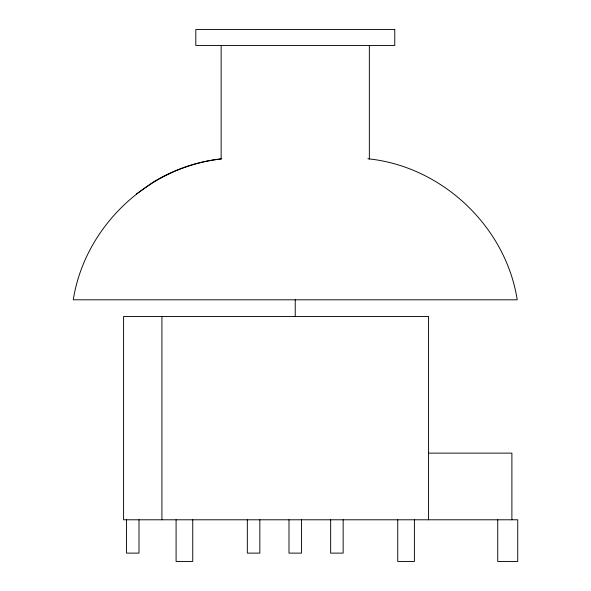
<?xml version="1.0" encoding="UTF-8"?>
<svg xmlns="http://www.w3.org/2000/svg" width="591" height="591" viewBox="0 0 591 591"><rect width="100%" height="100%" fill="white"/><g stroke="black" fill="none" stroke-linecap="round" stroke-linejoin="round"><path stroke-width="0.89" d="M136.373 194.077L153.187 182.109A168.369 167.622 -90 0 1 221.536 158.772M428.571 453.127L511.895 453.127L511.895 519.784M367.89 158.772C441.773 166.189 505.741 226.368 517.221 299.8L73.269 299.8C84.698 226.944 147.809 166.839 221.145 159.038L221.145 45.463M497.733 519.784L497.733 561.45L517.731 561.45L517.731 519.784L123.585 519.784L123.585 316.466L428.571 316.466L428.571 519.784M414.402 519.784L414.402 561.45L397.736 561.45L397.736 519.784M369.345 45.463L369.345 159.038M343.157 519.784L343.157 553.117L330.657 553.117L330.657 519.784M301.491 519.784L301.491 553.117L288.992 553.117L288.992 519.784M295.241 299.8L295.241 316.466M259.833 519.784L259.833 553.117L247.334 553.117L247.334 519.784M192.747 519.784L192.747 561.45L176.088 561.45L176.088 519.784M161.919 316.466L161.919 519.784M139.003 519.784L139.003 553.117L126.504 553.117L126.504 519.784M394.766 29.55L195.806 29.55L195.806 45.463L394.766 45.463L394.766 29.55"/></g></svg>
